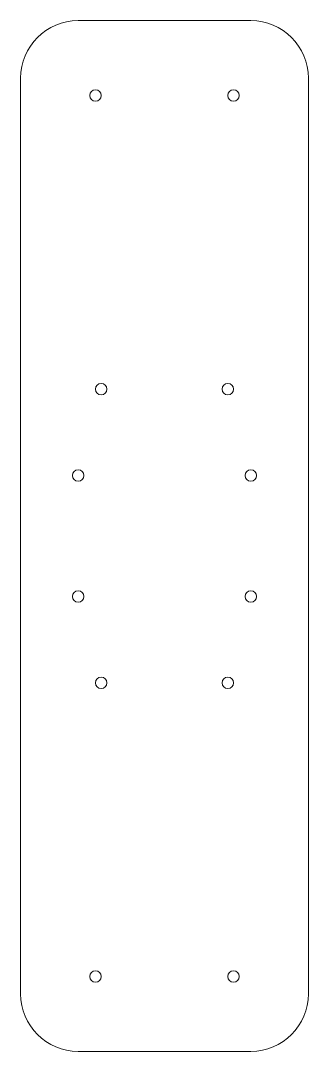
# Model space of a CAD drawing. Header units: millimetres. Extents: x 20 to 70, y 40 to 219.
import ezdxf

# ---------------------------------------------------------------- set-up
doc = ezdxf.new("R2010")
doc.units = ezdxf.units.MM
doc.layers.get('0').update_dxf_attribs({"linetype": 'CONTINUOUS', "lineweight": 0})

msp = doc.modelspace()

# ---------------------------------------------------------------- linework, layer by layer
for p, q in [((60, 219), (30, 219)), ((20, 209), (20, 50)), ((70, 50), (70, 209)), ((30, 40), (60, 40))]:
    msp.add_line(p, q)
for centre in [(33, 206), (57, 206), (34, 155), (56, 155), (30, 140), (60, 140), (30, 119), (60, 119), (34, 104), (56, 104), (33, 53), (57, 53)]:
    msp.add_circle(centre, 1)
for centre, start, end in [((30, 209), 90, 180), ((60, 209), 0, 90), ((30, 50), 180, 270), ((60, 50), 270, 0)]:
    msp.add_arc(centre, 10, start, end)

doc.saveas('drawing.dxf')
